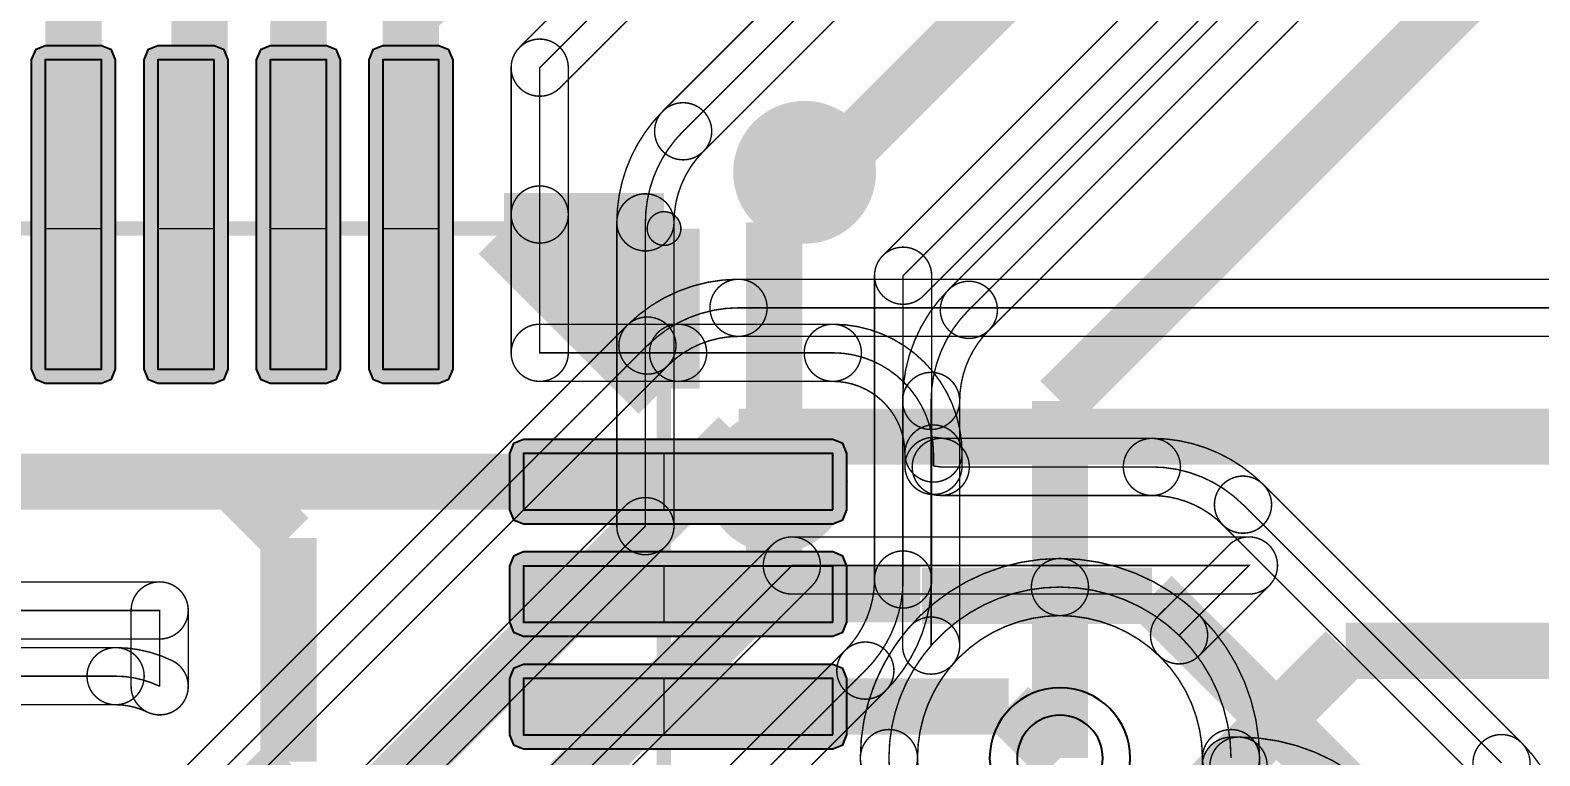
# Model space of a CAD drawing. Header units: millimetres. Extents: x -2.5 to 44.5, y -38.5 to 2.5.
# Drawn here: x 20.21 to 25.58, y -15.61 to -13.03 of the extents above; entities that cross this region are included whole.
import ezdxf

# ---------------------------------------------------------------- set-up
doc = ezdxf.new("R2010")
doc.units = ezdxf.units.MM
for name, color, linetype, true_color in [('Bottom Layer', 7, 'Continuous', 0x0000ff), ('Bottom Paste Mask Layer', 7, 'Continuous', 0x800000), ('Bottom Silkscreen Layer', 7, 'Continuous', 0x808000), ('Bottom Solder Mask Layer', 7, 'Continuous', 0xff00ff), ('Component Marking Layer', 7, 'Continuous', 0x66ffcc), ('Component Shape Layer', 7, 'Continuous', 0x00cccc), ('Document Layer', 7, 'Continuous', 0xffffff), ('Hole Layer', 7, 'Continuous', 0x816200), ('Inner1', 7, 'Continuous', 0xbc8e00), ('Inner2', 7, 'Continuous', 0x70dbfa), ('Multi-Layer', 7, 'Continuous', 0xc0c0c0), ('Pin Soldering Layer', 7, 'Continuous', 0xcc9999), ('Top Layer', 7, 'Continuous', 0xff0000)]:
    doc.layers.add(name, color=color, linetype=linetype, true_color=true_color)

msp = doc.modelspace()

# ---------------------------------------------------------------- hatches: boundary and pattern name
at = {"layer": 'Bottom Layer'}
for points in [[(20.46808991617984, -13.137995935991873), (20.268089916179836, -13.137995935991873), (20.268089916179836, -14.237995935991874), (20.46808991617984, -14.237995935991874)], [(20.868140716281435, -13.137995935991873), (20.668140716281435, -13.137995935991873), (20.668140716281435, -14.237995935991874), (20.868140716281435, -14.237995935991874)], [(21.268191516383034, -13.137995935991873), (21.06819151638303, -13.137995935991873), (21.06819151638303, -14.237995935991874), (21.268191516383034, -14.237995935991874)], [(21.667988315976636, -13.137995935991873), (21.467988315976633, -13.137995935991873), (21.467988315976633, -14.237995935991874), (21.667988315976636, -14.237995935991874)], [(23.06820421640844, -14.737957835915676), (23.068204216408443, -14.537957835915675), (21.96820421640844, -14.537957835915673), (21.968204216408438, -14.737957835915674)], [(23.068204216408436, -15.138008636017275), (23.068204216408436, -14.938008636017274), (21.968204216408434, -14.938008636017273), (21.968204216408434, -15.138008636017274)], [(23.068204216408436, -15.538059436118877), (23.068204216408436, -15.338059436118876), (21.968204216408434, -15.338059436118874), (21.968204216408434, -15.538059436118875)]]:
    msp.add_hatch(color=256, dxfattribs=at).paths.add_polyline_path(points)
at = {"layer": 'Bottom Paste Mask Layer'}
for points in [[(20.268089916179832, -14.238084836169675), (20.268089916179832, -13.138059436118875), (20.46808991617984, -13.138059436118875), (20.46808991617984, -14.238084836169675)], [(20.66814071628144, -14.238084836169675), (20.66814071628144, -13.138059436118875), (20.868140716281435, -13.138059436118875), (20.868140716281435, -14.238084836169675)], [(21.068191516383035, -14.238084836169675), (21.068191516383035, -13.138059436118875), (21.268191516383038, -13.138059436118875), (21.268191516383038, -14.238084836169675)], [(21.467988315976637, -14.238084836169675), (21.467988315976637, -13.138059436118875), (21.667988315976636, -13.138059436118875), (21.667988315976636, -14.238084836169675)], [(23.068140716281437, -14.537957835915673), (23.068140716281437, -14.737957835915674), (21.96814071628144, -14.737957835915674), (21.96814071628144, -14.537957835915673)], [(23.068140716281437, -14.938008636017274), (23.068140716281437, -15.138008636017274), (21.96814071628144, -15.138008636017274), (21.96814071628144, -14.938008636017274)], [(23.068140716281437, -15.338059436118876), (23.068140716281437, -15.538059436118873), (21.96814071628144, -15.538059436118873), (21.96814071628144, -15.338059436118876)]]:
    msp.add_hatch(color=256, dxfattribs=at).paths.add_polyline_path(points)
at = {"layer": 'Bottom Solder Mask Layer'}
for points in [[(20.46808991617984, -13.087983235966473), (20.268089916179836, -13.087983235966473), (20.232725596846425, -13.102631616658464), (20.218077216154438, -13.137995935991873), (20.218077216154438, -14.237995935991874), (20.232725596846425, -14.273360255325283), (20.268089916179836, -14.288008636017274), (20.46808991617984, -14.288008636017274), (20.50345423551325, -14.273360255325283), (20.518102616205237, -14.237995935991874), (20.518102616205237, -13.137995935991873), (20.50345423551325, -13.102631616658464)], [(20.868140716281435, -13.087983235966473), (20.668140716281435, -13.087983235966473), (20.632776396948024, -13.102631616658464), (20.618128016256033, -13.137995935991873), (20.618128016256033, -14.237995935991874), (20.632776396948024, -14.273360255325283), (20.668140716281435, -14.288008636017274), (20.868140716281435, -14.288008636017274), (20.903505035614845, -14.273360255325283), (20.918153416306836, -14.237995935991874), (20.918153416306836, -13.137995935991873), (20.903505035614845, -13.102631616658464)], [(21.268191516383034, -13.087983235966473), (21.06819151638303, -13.087983235966473), (21.03282719704962, -13.102631616658464), (21.018178816357633, -13.137995935991873), (21.018178816357633, -14.237995935991874), (21.03282719704962, -14.273360255325283), (21.06819151638303, -14.288008636017274), (21.268191516383034, -14.288008636017274), (21.303555835716445, -14.273360255325283), (21.318204216408432, -14.237995935991874), (21.318204216408432, -13.137995935991873), (21.303555835716445, -13.102631616658464)], [(21.667988315976636, -13.087983235966473), (21.467988315976633, -13.087983235966473), (21.432623996643223, -13.102631616658464), (21.417975615951235, -13.137995935991873), (21.417975615951235, -14.237995935991874), (21.432623996643223, -14.273360255325283), (21.467988315976633, -14.288008636017274), (21.667988315976636, -14.288008636017274), (21.703352635310047, -14.273360255325283), (21.718001016002034, -14.237995935991874), (21.718001016002034, -13.137995935991873), (21.703352635310047, -13.102631616658464)], [(23.118216916433838, -14.737957835915676), (23.11821691643384, -14.537957835915675), (23.103568535741854, -14.502593516582266), (23.068204216408443, -14.487945135890275), (21.96820421640844, -14.487945135890273), (21.93283989707503, -14.502593516582264), (21.91819151638304, -14.537957835915673), (21.918191516383036, -14.737957835915674), (21.932839897075027, -14.773322155249083), (21.968204216408438, -14.787970535941074), (23.06820421640844, -14.787970535941076), (23.10356853574185, -14.773322155249085)], [(23.118216916433834, -15.138008636017275), (23.118216916433834, -14.938008636017274), (23.103568535741847, -14.902644316683865), (23.068204216408436, -14.887995935991874), (21.968204216408434, -14.887995935991873), (21.932839897075024, -14.902644316683864), (21.918191516383033, -14.938008636017273), (21.918191516383033, -15.138008636017274), (21.932839897075024, -15.173372955350683), (21.968204216408434, -15.188021336042674), (23.068204216408436, -15.188021336042675), (23.103568535741847, -15.173372955350684)], [(23.118216916433834, -15.538059436118877), (23.118216916433834, -15.338059436118876), (23.103568535741847, -15.302695116785467), (23.068204216408436, -15.288046736093476), (21.968204216408434, -15.288046736093474), (21.932839897075024, -15.302695116785465), (21.918191516383033, -15.338059436118874), (21.918191516383033, -15.538059436118875), (21.932839897075024, -15.573423755452284), (21.968204216408434, -15.588072136144275), (23.068204216408436, -15.588072136144277), (23.103568535741847, -15.573423755452286)]]:
    msp.add_hatch(color=256, dxfattribs=at).paths.add_polyline_path(points)
at = {"layer": 'Component Marking Layer'}
msp.add_hatch(color=256, dxfattribs=at).paths.add_polyline_path([(22.408196596393196, -13.738034036068074, 1), (22.52813563627128, -13.738034036068074, 1)])
at = {"layer": 'Pin Soldering Layer'}
for points in [[(20.46808991617984, -14.238034036068074), (20.46808991617984, -13.738008636017273), (20.268089916179832, -13.738008636017273), (20.268089916179832, -14.238034036068074)], [(20.868089916179834, -14.238034036068074), (20.868089916179834, -13.738008636017273), (20.668089916179838, -13.738008636017273), (20.668089916179838, -14.238034036068074)], [(21.268089916179836, -14.238034036068074), (21.268089916179836, -13.738008636017273), (21.068089916179837, -13.738008636017273), (21.068089916179837, -14.238034036068074)], [(21.668089916179834, -14.238034036068074), (21.668089916179834, -13.738008636017273), (21.468089916179835, -13.738008636017273), (21.468089916179835, -14.238034036068074)], [(22.468140716281436, -14.537983235966475), (21.968115316230637, -14.537983235966475), (21.968115316230637, -14.737983235966475), (22.468140716281436, -14.737983235966475)], [(22.468140716281436, -14.937983235966474), (21.968115316230637, -14.937983235966474), (21.968115316230637, -15.137983235966475), (22.468140716281436, -15.137983235966475)], [(22.468140716281436, -15.337983235966474), (21.968115316230637, -15.337983235966474), (21.968115316230637, -15.537983235966474), (22.468140716281436, -15.537983235966474)]]:
    msp.add_hatch(color=256, dxfattribs=at).paths.add_polyline_path(points)

# ---------------------------------------------------------------- linework, layer by layer
at = {"layer": 'Bottom Layer'}
for points, const_width in [([(20.368089916179837, -10.243543307086615), (20.368089916179837, -13.687995935991873)], 0.2), ([(22.098044196088395, -12.446024892049786), (21.56798831597664, -12.976080772161543)], 0.2), ([(20.816189992379982, -12.711877063754137), (20.816189992379982, -13.639946659893328)], 0.2), ([(21.168191516383036, -12.867876555753114), (21.168191516383036, -13.687995935991873)], 0.2), ([(21.56798831597664, -12.976080772161543), (21.56798831597664, -13.687995935991873)], 0.2), ([(20.816189992379982, -13.639946659893328), (20.768140716281437, -13.687995935991873)], 0.2), ([(20.932902253243476, -14.637957835915675), (18.618039116078233, -14.637957835915675)], 0.2), ([(22.51820421640844, -14.637957835915675), (20.932902253243476, -14.637957835915675)], 0.2), ([(20.932902253243476, -14.637957835915675), (21.132902253243476, -14.837957835915676)], 0.2), ([(21.132902253243476, -14.837957835915676), (21.132902253243476, -15.633707445820635)], 0.2), ([(23.37950328083989, -15.038008636017274), (22.51820421640844, -15.038008636017274)], 0.19999999999999998), ([(23.385300884768437, -15.043806239945816), (23.379503280839888, -15.038008636017274)], 0.19999999999999998), ([(24.202966706811537, -15.043806239945816), (23.385300884768437, -15.043806239945816)], 0.19999999999999998), ([(25.12211120988909, -15.96295074302337), (24.202966706811537, -15.043806239945816)], 0.19999999999999998), ([(22.51820421640844, -15.438059436118875), (23.693075946151897, -15.438059436118875)], 0.2), ([(23.693075946151897, -15.438059436118875), (23.876047752095506, -15.621031242062486)], 0.2), ([(21.132902253243476, -15.633707445820635), (20.77004064008128, -15.99656905898283)], 0.2)]:
    msp.add_lwpolyline(points, dxfattribs=dict(at, const_width=const_width))
at = {"layer": 'Bottom Layer', "const_width": 0.005080010160020321}
for points in [[(22.09797122491101, -13.237691062973575, -0.9999999999999999), (21.954286839605132, -13.094006677667698), (22.21597010159455, -12.83232341567828, -0.9999999999999999), (22.35965448690043, -12.976007800984156)], [(22.127729235458478, -13.687995935991871, -0.9999999999999999), (21.924528829057664, -13.687995935991871), (21.924528829057664, -13.165848870320637, -0.9999999999999999), (22.127729235458478, -13.165848870320637)], [(22.127729235458474, -14.179817119634242, -0.9999999999999999), (21.92452882905766, -14.179817119634242), (21.924528829057664, -13.687995935991871, -0.9999999999999999), (22.127729235458478, -13.687995935991871)], [(22.026129032258066, -14.281417322834647, -0.9999999999999999), (22.026129032258066, -14.078216916433835), (22.51820421640844, -14.078216916433835, -0.9999999999999999), (22.51820421640844, -14.281417322834647)], [(22.51820421640844, -14.281417322834647, -0.9999999999999999), (22.51820421640844, -14.078216916433835), (23.068204216408443, -14.078216916433837, -0.9999999999999999), (23.068204216408443, -14.281417322834649)], [(23.068204216408443, -14.078216916433837, -0.41421356237309503), (23.52794513589028, -14.537957835915675, -0.9999999999999999), (23.324744729489467, -14.537957835915675, 0.41421356237309503), (23.068204216408443, -14.281417322834649, -0.9999999999999999)], [(23.52794513589028, -14.582268824757792, -0.9999999999999999), (23.324744729489467, -14.582268824757792), (23.324744729489467, -14.537957835915675, -0.9999999999999999), (23.52794513589028, -14.537957835915675)], [(23.4367328357447, -14.481201061546729, -0.014207936025904913), (23.468269670400566, -14.485351034036864, -0.9999999999999999), (23.4360451790231, -14.685980013291903, 0.014207936025904913), (23.41595702963505, -14.683336587968855, -0.9999999999999999)], [(23.45215742471183, -14.687265726864789, -0.9999999999999999), (23.45215742471183, -14.484065320463976), (24.202966692342834, -14.484065320463976, -0.9999999999999999), (24.202966692342834, -14.687265726864789)], [(24.202966692342834, -14.687265726864789, -0.9999999999999999), (24.202966692342834, -14.484065320463976), (24.202966706811537, -14.484065320463976, -0.9999999999999999), (24.202966706811537, -14.687265726864789)], [(24.202966706811537, -14.484065320463976, -0.198912367379658), (24.598763306684738, -14.648009640072617, -0.9999999999999999), (24.455078921378863, -14.791694025378494, 0.198912367379658), (24.202966706811537, -14.687265726864789, -0.9999999999999999)], [(24.455078997614475, -14.791694101614025, -0.9999999999999999), (24.598763230449126, -14.648009563837084), (24.598763231299515, -14.64800956468747, -0.9999999999999999), (24.455078998464863, -14.791694102464412)], [(24.45507892222925, -14.79169402622888, -0.9999999999999999), (24.598763307535126, -14.648009640923002), (25.517907791731602, -15.567154125119481, -0.9999999999999999), (25.374223406425727, -15.710838510425358)], [(17.095173990347984, -15.53291386420394), (17.095173990347984, -15.47561586883363), (17.50761993284176, -15.063169926339855), (18.151069328441338, -15.063169926339855), (18.151069342138683, -15.063169926339855, 0.11698643976834781), (18.35685147356633, -15.01435381266614, 0.1528294922981072), (18.618039116078233, -15.096098552197107), (18.618039130563993, -15.096098552197107), (20.67476153696204, -15.096098552197107), (20.67476153696204, -15.365877758494612, 0.11371903529703788), (20.51803911607823, -15.329766319532645), (17.41803911607823, -15.329766319532645, 0.288427199643334)], [(18.618039130563993, -15.197698755397512, -0.9999999999999999), (18.618039130563993, -14.9944983489967), (20.67476153696204, -14.9944983489967, -0.9999999999999999), (20.67476153696204, -15.197698755397512)], [(20.573161333761632, -15.096098552197107, -0.9999999999999999), (20.77636174016245, -15.096098552197107), (20.77636174016245, -15.365877758494612, -0.9999999999999999), (20.573161333761632, -15.365877758494612)], [(17.41803911607823, -15.43136652273305, -0.9999999999999999), (17.41803911607823, -15.22816611633224), (20.51803911607823, -15.22816611633224, -0.9999999999999999), (20.51803911607823, -15.43136652273305)], [(20.51803911607823, -15.228166116332238, -0.11371903529703788), (20.719221798205673, -15.274521935141573, -0.9999999999999999), (20.63030127571841, -15.457233581847653, 0.11371903529703788), (20.51803911607823, -15.43136652273305, -0.9999999999999999)], [(25.374223406425727, -15.710838510425358, -0.9999999999999999), (25.517907791731602, -15.567154125119481), (25.517907809762296, -15.567154143150171, -0.9999999999999999), (25.374223424456417, -15.710838528456048)], [(25.517907809762296, -15.567154143150171, -0.198912367379658), (25.68185212937093, -15.96295074302337, -0.9999999999999999), (25.478651722970117, -15.96295074302337, 0.198912367379658), (25.374223424456417, -15.710838528456048, -0.9999999999999999)]]:
    msp.add_lwpolyline(points, format="xyb", close=True, dxfattribs=at)
msp.add_lwpolyline([(25.446065599078665, -15.638996317772419), (24.52692111488219, -14.719851833575941), (24.5269211140318, -14.719851832725555, 0.198912367379658), (24.202966706811537, -14.585665523664384), (24.202966692342834, -14.585665523664384), (23.45215742471183, -14.585665523664384, 0.014207936025904913), (23.426344932689872, -14.582268824757792), (23.426344932689872, -14.537957835915675, 0.41421356237309503), (23.068204216408443, -14.179817119634244), (22.51820421640844, -14.179817119634242), (22.026129032258066, -14.179817119634242), (22.026129032258073, -13.687995935991871), (22.026129032258073, -13.165848870320637), (22.28781229424749, -12.904165608331217)], format="xyb", dxfattribs=at)
at = {"layer": 'Bottom Layer'}
for points in [[(20.46808991617984, -13.137995935991873), (20.268089916179836, -13.137995935991873), (20.268089916179836, -14.237995935991874), (20.46808991617984, -14.237995935991874)], [(20.868140716281435, -13.137995935991873), (20.668140716281435, -13.137995935991873), (20.668140716281435, -14.237995935991874), (20.868140716281435, -14.237995935991874)], [(21.268191516383034, -13.137995935991873), (21.06819151638303, -13.137995935991873), (21.06819151638303, -14.237995935991874), (21.268191516383034, -14.237995935991874)], [(21.667988315976636, -13.137995935991873), (21.467988315976633, -13.137995935991873), (21.467988315976633, -14.237995935991874), (21.667988315976636, -14.237995935991874)], [(23.06820421640844, -14.737957835915676), (23.068204216408443, -14.537957835915675), (21.96820421640844, -14.537957835915673), (21.968204216408438, -14.737957835915674)], [(23.068204216408436, -15.138008636017275), (23.068204216408436, -14.938008636017274), (21.968204216408434, -14.938008636017273), (21.968204216408434, -15.138008636017274)], [(23.068204216408436, -15.538059436118877), (23.068204216408436, -15.338059436118876), (21.968204216408434, -15.338059436118874), (21.968204216408434, -15.538059436118875)]]:
    msp.add_lwpolyline(points, close=True, dxfattribs=at)
at = {"layer": 'Bottom Paste Mask Layer', "const_width": 0.005080010160020321}
for points in [[(20.268089916179832, -14.238084836169675), (20.268089916179832, -13.138059436118875), (20.46808991617984, -13.138059436118875), (20.46808991617984, -14.238084836169675)], [(20.268089916179832, -14.238084836169675), (20.268089916179832, -13.138059436118875), (20.46808991617984, -13.138059436118875), (20.46808991617984, -14.238084836169675)], [(20.66814071628144, -14.238084836169675), (20.66814071628144, -13.138059436118875), (20.868140716281435, -13.138059436118875), (20.868140716281435, -14.238084836169675)], [(20.66814071628144, -14.238084836169675), (20.66814071628144, -13.138059436118875), (20.868140716281435, -13.138059436118875), (20.868140716281435, -14.238084836169675)], [(21.068191516383035, -14.238084836169675), (21.068191516383035, -13.138059436118875), (21.268191516383038, -13.138059436118875), (21.268191516383038, -14.238084836169675)], [(21.068191516383035, -14.238084836169675), (21.068191516383035, -13.138059436118875), (21.268191516383038, -13.138059436118875), (21.268191516383038, -14.238084836169675)], [(21.467988315976637, -14.238084836169675), (21.467988315976637, -13.138059436118875), (21.667988315976636, -13.138059436118875), (21.667988315976636, -14.238084836169675)], [(21.467988315976637, -14.238084836169675), (21.467988315976637, -13.138059436118875), (21.667988315976636, -13.138059436118875), (21.667988315976636, -14.238084836169675)], [(23.068140716281437, -14.537957835915673), (23.068140716281437, -14.737957835915674), (21.96814071628144, -14.737957835915674), (21.96814071628144, -14.537957835915673)], [(23.068140716281437, -14.537957835915673), (23.068140716281437, -14.737957835915674), (21.96814071628144, -14.737957835915674), (21.96814071628144, -14.537957835915673)], [(23.068140716281437, -14.938008636017274), (23.068140716281437, -15.138008636017274), (21.96814071628144, -15.138008636017274), (21.96814071628144, -14.938008636017274)], [(23.068140716281437, -14.938008636017274), (23.068140716281437, -15.138008636017274), (21.96814071628144, -15.138008636017274), (21.96814071628144, -14.938008636017274)], [(23.068140716281437, -15.338059436118876), (23.068140716281437, -15.538059436118873), (21.96814071628144, -15.538059436118873), (21.96814071628144, -15.338059436118876)], [(23.068140716281437, -15.338059436118876), (23.068140716281437, -15.538059436118873), (21.96814071628144, -15.538059436118873), (21.96814071628144, -15.338059436118876)]]:
    msp.add_lwpolyline(points, close=True, dxfattribs=at)
at = {"layer": 'Bottom Silkscreen Layer', "const_width": 0.25400050800101603}
msp.add_lwpolyline([(22.841038862077728, -13.537881635763274, 0.9999999999999999), (23.095039370078744, -13.537881635763274, 0.9999999999999999)], format="xyb", close=True, dxfattribs=at)
msp.add_lwpolyline([(22.841038862077728, -13.537881635763274, 0.9999999999999999), (23.095039370078744, -13.537881635763274, 0.9999999999999999)], format="xyb", close=True, dxfattribs=at)
for points in [[(22.468115316230637, -14.30684277368555), (21.89923037846076, -13.738008636017273)], [(22.468115316230637, -13.738008636017273), (21.89923037846076, -13.738008636017273)], [(22.468115316230637, -14.30684277368555), (21.89923037846076, -13.738008636017273)], [(22.468115316230637, -13.738008636017273), (21.89923037846076, -13.738008636017273)], [(22.2090347980696, -13.738008636017273), (22.2090347980696, -13.834859029718062)], [(22.2090347980696, -13.738008636017273), (22.2090347980696, -13.834859029718062)], [(22.468115316230637, -14.30684277368555), (22.468115316230637, -13.738008636017273)], [(22.468115316230637, -14.30684277368555), (22.468115316230637, -13.738008636017273)], [(22.2090347980696, -13.834859029718062), (22.468115316230637, -14.0939395478791)], [(22.2090347980696, -13.834859029718062), (22.468115316230637, -14.0939395478791)]]:
    msp.add_lwpolyline(points, dxfattribs=at)
at = {"layer": 'Bottom Solder Mask Layer'}
for points in [[(20.46808991617984, -13.087983235966473), (20.268089916179836, -13.087983235966473), (20.232725596846425, -13.102631616658464), (20.218077216154438, -13.137995935991873), (20.218077216154438, -14.237995935991874), (20.232725596846425, -14.273360255325283), (20.268089916179836, -14.288008636017274), (20.46808991617984, -14.288008636017274), (20.50345423551325, -14.273360255325283), (20.518102616205237, -14.237995935991874), (20.518102616205237, -13.137995935991873), (20.50345423551325, -13.102631616658464)], [(20.868140716281435, -13.087983235966473), (20.668140716281435, -13.087983235966473), (20.632776396948024, -13.102631616658464), (20.618128016256033, -13.137995935991873), (20.618128016256033, -14.237995935991874), (20.632776396948024, -14.273360255325283), (20.668140716281435, -14.288008636017274), (20.868140716281435, -14.288008636017274), (20.903505035614845, -14.273360255325283), (20.918153416306836, -14.237995935991874), (20.918153416306836, -13.137995935991873), (20.903505035614845, -13.102631616658464)], [(21.268191516383034, -13.087983235966473), (21.06819151638303, -13.087983235966473), (21.03282719704962, -13.102631616658464), (21.018178816357633, -13.137995935991873), (21.018178816357633, -14.237995935991874), (21.03282719704962, -14.273360255325283), (21.06819151638303, -14.288008636017274), (21.268191516383034, -14.288008636017274), (21.303555835716445, -14.273360255325283), (21.318204216408432, -14.237995935991874), (21.318204216408432, -13.137995935991873), (21.303555835716445, -13.102631616658464)], [(21.667988315976636, -13.087983235966473), (21.467988315976633, -13.087983235966473), (21.432623996643223, -13.102631616658464), (21.417975615951235, -13.137995935991873), (21.417975615951235, -14.237995935991874), (21.432623996643223, -14.273360255325283), (21.467988315976633, -14.288008636017274), (21.667988315976636, -14.288008636017274), (21.703352635310047, -14.273360255325283), (21.718001016002034, -14.237995935991874), (21.718001016002034, -13.137995935991873), (21.703352635310047, -13.102631616658464)], [(23.118216916433838, -14.737957835915676), (23.11821691643384, -14.537957835915675), (23.103568535741854, -14.502593516582266), (23.068204216408443, -14.487945135890275), (21.96820421640844, -14.487945135890273), (21.93283989707503, -14.502593516582264), (21.91819151638304, -14.537957835915673), (21.918191516383036, -14.737957835915674), (21.932839897075027, -14.773322155249083), (21.968204216408438, -14.787970535941074), (23.06820421640844, -14.787970535941076), (23.10356853574185, -14.773322155249085)], [(23.118216916433834, -15.138008636017275), (23.118216916433834, -14.938008636017274), (23.103568535741847, -14.902644316683865), (23.068204216408436, -14.887995935991874), (21.968204216408434, -14.887995935991873), (21.932839897075024, -14.902644316683864), (21.918191516383033, -14.938008636017273), (21.918191516383033, -15.138008636017274), (21.932839897075024, -15.173372955350683), (21.968204216408434, -15.188021336042674), (23.068204216408436, -15.188021336042675), (23.103568535741847, -15.173372955350684)], [(23.118216916433834, -15.538059436118877), (23.118216916433834, -15.338059436118876), (23.103568535741847, -15.302695116785467), (23.068204216408436, -15.288046736093476), (21.968204216408434, -15.288046736093474), (21.932839897075024, -15.302695116785465), (21.918191516383033, -15.338059436118874), (21.918191516383033, -15.538059436118875), (21.932839897075024, -15.573423755452284), (21.968204216408434, -15.588072136144275), (23.068204216408436, -15.588072136144277), (23.103568535741847, -15.573423755452286)]]:
    msp.add_lwpolyline(points, close=True, dxfattribs=at)
at = {"layer": 'Component Marking Layer', "const_width": 0.005080010160020321}
msp.add_lwpolyline([(22.408196596393196, -13.738034036068074, 0.9999999999999999), (22.52813563627128, -13.738034036068074, 0.9999999999999999)], format="xyb", close=True, dxfattribs=at)
at = {"layer": 'Component Shape Layer', "const_width": 0.05080010160020321}
msp.add_lwpolyline([(15.467937515875036, -20.737983235966478), (22.467962915925835, -20.737983235966478), (22.467962915925835, -13.737957835915674), (15.467937515875036, -13.737957835915674)], close=True, dxfattribs=at)
msp.add_lwpolyline([(15.467937515875036, -20.737983235966478), (22.467962915925835, -20.737983235966478), (22.467962915925835, -13.737957835915674), (15.467937515875036, -13.737957835915674)], close=True, dxfattribs=at)
at = {"layer": 'Document Layer', "const_width": 0.25400050800101603}
msp.add_lwpolyline([(22.740962661925327, -14.637957835915675, 0.9999999999999999), (22.994963169926343, -14.637957835915675, 0.9999999999999999)], format="xyb", close=True, dxfattribs=at)
msp.add_lwpolyline([(22.740962661925327, -14.637957835915675, 0.9999999999999999), (22.994963169926343, -14.637957835915675, 0.9999999999999999)], format="xyb", close=True, dxfattribs=at)
at = {"layer": 'Hole Layer'}
msp.add_lwpolyline([(23.723548387096777, -15.621031242062486, 0.9999999999999999), (24.028547117094238, -15.621031242062486, 0.9999999999999999)], format="xyb", close=True, dxfattribs=at)
at = {"layer": 'Inner1', "const_width": 0.005080010160020321}
for points in [[(25.80930679233201, -5.927849163357007), (25.4570971591074, -6.280058796581619), (25.457097154882863, -6.280058800806155, 0.198912367379658), (25.322910845821692, -6.6040132080264184), (25.322910845821696, -10.605253491884085), (22.536091320081276, -13.392073017624508), (22.53609131287118, -13.392073024834605, 0.198912367379658), (22.401905003810008, -13.71602743205487), (22.401905003810008, -14.796261873900853), (21.294879897418483, -15.903286980292382, 0.3945104012347664), (20.727901955803915, -16.510033020066043, 0.09126670357887888), (20.767761355394523, -16.726577417129203, 0.19202216238112899), (20.600901701803405, -17.145034290068583, 0.41421356237309503), (21.209042418084838, -17.753175006350016, 0.41421356237309503), (21.81718313436627, -17.145034290068583, 0.09126670357887888), (21.777323734775653, -16.928489893005423, 0.17451894644814298), (21.942788711859006, -16.551195794732912), (23.18400012580388, -15.309984380788036), (23.18400012731171, -15.309984379280209, 0.198912367379658), (23.318186436372876, -14.98602997205994), (23.318186436372876, -13.90579553021396), (26.105005967047497, -11.118975999539337)], [(24.48418846837694, -15.621031242062486, 0.41421356237309503), (23.876047752095506, -15.012890525781053, 0.41421356237309503), (23.267907035814076, -15.621031242062486, 0.39807469551614943)]]:
    msp.add_lwpolyline(points, format="xyb", dxfattribs=at)
for points in [[(22.607933512734213, -13.463915210277445, -0.9999999999999999), (22.46424912742834, -13.320230824971569), (25.25106865316876, -10.533411299231146, -0.9999999999999999), (25.394753038474636, -10.677095684537024)], [(23.390028629025817, -13.977637722866897, -0.9999999999999999), (23.24634424371994, -13.83395333756102), (26.03316377439456, -11.0471338068864, -0.9999999999999999), (26.176848159700434, -11.190818192192276)], [(22.300304800609606, -13.71602743205487, -0.198912367379658), (22.46424912021824, -13.320230832181666, -0.9999999999999999), (22.607933505524116, -13.463915217487543, 0.198912367379658), (22.503505207010416, -13.71602743205487, -0.9999999999999999)], [(22.607933505524116, -13.463915217487543, -0.9999999999999999), (22.46424912021824, -13.320230832181666), (22.46424912742834, -13.320230824971569, -0.9999999999999999), (22.607933512734213, -13.463915210277445)], [(22.300304800609602, -13.71602743205487, -0.9999999999999999), (22.503505207010416, -13.71602743205487), (22.503505207010416, -14.796261873900853, -0.9999999999999999), (22.300304800609602, -14.796261873900853)], [(23.419786639573285, -14.98602997205994, -0.9999999999999999), (23.21658623317247, -14.98602997205994), (23.21658623317247, -13.90579553021396, -0.9999999999999999), (23.419786639573285, -13.90579553021396)], [(21.36672209007142, -15.975129172945321, -0.9999999999999999), (21.22303770476554, -15.831444787639445), (22.33006281115707, -14.724419681247914, -0.9999999999999999), (22.47374719646295, -14.86810406655379)], [(23.41978663957328, -14.98602997205994, -0.198912367379658), (23.255842319964646, -15.381826571933146, -0.9999999999999999), (23.112157934658768, -15.23814218662727, 0.198912367379658), (23.21658623317247, -14.98602997205994, -0.9999999999999999)], [(23.166306832613667, -15.621031242062486, -0.41421356237309503), (23.876047752095506, -14.911290322580648, -0.9999999999999999), (23.876047752095506, -15.11449072898146, 0.41421356237309503), (23.36950723901448, -15.621031242062486, -0.9999999999999999)], [(23.876047752095506, -14.911290322580648, -0.41421356237309503), (24.585788671577347, -15.621031242062486, -0.9999999999999999), (24.382588265176533, -15.621031242062486, 0.41421356237309503), (23.876047752095506, -15.11449072898146, -0.9999999999999999)], [(22.014630904511943, -16.62303798738585, -0.9999999999999999), (21.87094651920607, -16.479353602079975), (23.112157933150943, -15.238142188135097, -0.9999999999999999), (23.255842318456818, -15.381826573440973)], [(23.255842318456818, -15.381826573440973, -0.9999999999999999), (23.112157933150943, -15.238142188135097), (23.112157934658768, -15.23814218662727, -0.9999999999999999), (23.255842319964646, -15.381826571933146)], [(23.83674302909076, -16.329682998242095, -0.39807469551614943), (23.166306832613667, -15.621031242062486, -0.9999999999999999), (23.36950723901448, -15.621031242062486, 0.39807469551614943), (23.847996058849656, -16.12679442172114, -0.9999999999999999)], [(24.585788671577347, -15.621031242062491, -0.011301488025491338), (24.585063610474556, -15.653104367166609, -0.9999999999999999), (24.382070790682757, -15.643921759997127, 0.011301488025491338), (24.382588265176533, -15.62103124206248, -0.9999999999999999)], [(24.478975896993948, -15.547016653685965, -0.011301488025491338), (24.511049022098078, -15.546291592583186, -0.9999999999999999), (24.511049022098018, -15.749491998983999, 0.011301488025491338), (24.488158504163362, -15.75000947347777, -0.9999999999999999)], [(24.511049022098046, -15.546291592583188, -0.41421356237309503), (25.220789941579888, -16.256032512065026, -0.9999999999999999), (25.017589535179074, -16.256032512065026, 0.41421356237309503), (24.511049022098046, -15.749491998984, -0.9999999999999999)]]:
    msp.add_lwpolyline(points, format="xyb", close=True, dxfattribs=at)
at = {"layer": 'Inner1', "const_width": 0.2}
for points in [[(25.781051562103126, -10.79502159004318), (22.860045720091442, -13.716027432054865)], [(22.860045720091442, -13.716027432054865), (22.860045720091442, -14.986029972059946)], [(22.860045720091442, -14.986029972059946), (21.336042672085348, -16.510033020066043)]]:
    msp.add_lwpolyline(points, dxfattribs=at)
at = {"layer": 'Inner2', "const_width": 0.005080010160020321}
for points in [[(23.623935538744888, -14.098916486273373, -0.9999999999999999), (23.480251153439013, -13.955232100967496), (25.8202562298228, -11.61522702458371, -0.9999999999999999), (25.963940615128678, -11.758911409889587)], [(23.31630683261367, -14.351028702057409, -0.198912367379658), (23.480251152222305, -13.955232102184207, -0.9999999999999999), (23.62393553752818, -14.098916487490083, 0.198912367379658), (23.51950723901448, -14.351028702057409, -0.9999999999999999)], [(23.62393559081103, -14.098916434207199, -0.9999999999999999), (23.48025109893946, -13.955232155467092), (23.480251100156167, -13.955232154250382, -0.9999999999999999), (23.62393559202774, -14.098916432990489)], [(23.316306832613666, -14.351028702057409, -0.9999999999999999), (23.51950723901448, -14.351028702057409), (23.51950723901448, -15.221103479979845, -0.9999999999999999), (23.316306832613666, -15.221103479979845)], [(23.166306832613667, -15.621031242062486, -0.1813657219441121), (23.341366872292063, -15.154288776071292, -0.9999999999999999), (23.494447199336083, -15.2879181838884, 0.1813657219441121), (23.36950723901448, -15.621031242062486, -0.9999999999999999)], [(23.836743029090762, -16.329682998242095, -0.39807469551614943), (23.16630683261367, -15.621031242062486, -0.9999999999999999), (23.36950723901448, -15.621031242062486, 0.39807469551614943), (23.84799605884966, -16.126794421721137, -0.9999999999999999)]]:
    msp.add_lwpolyline(points, format="xyb", close=True, dxfattribs=at)
msp.add_lwpolyline([(25.89209842247574, -11.687069217236647), (23.55209334609195, -14.027074293620435), (23.552093344875242, -14.027074294837146, 0.198912367379658), (23.41790703581407, -14.351028702057409), (23.41790703581407, -15.221103479979845, 0.1813657219441121), (23.267907035814076, -15.621031242062486, 0.39807469551614943), (23.842369543970214, -16.228238709981614, 0.17682191088385363), (23.56484002094747, -16.5395902675371, 0.3868808558342614), (23.01390652781306, -17.145034290068583, 0.13819225165496773), (23.103367692181095, -17.462534925069853, 0.13819225165496773), (23.01390652781306, -17.780035560071124, 0.2523472522007818), (23.28772689092975, -18.288036576073154, 0.2523472522007818), (23.01390652781306, -18.796037592075187, 0.41421356237309503), (23.622047244094492, -19.40417830835662, 0.2523472522007818), (24.130048260096522, -19.13035794523993, 0.2523472522007818), (24.638049276098556, -19.40417830835662, 0.3945104012347664), (25.244795315872214, -18.837200366742056), (25.322910845821692, -18.759084836792578), (25.322910845821696, -20.754187470736458, 0.07390481904307186)], format="xyb", dxfattribs=at)
at = {"layer": 'Inner2', "const_width": 0.2}
for points in [[(26.21605283210567, -12.011023622047245), (23.876047752095506, -14.351028702057405)], [(23.876047752095506, -14.351028702057405), (23.876047752095506, -15.621031242062486)]]:
    msp.add_lwpolyline(points, dxfattribs=at)
at = {"layer": 'Multi-Layer'}
msp.add_lwpolyline([(23.626047752095506, -15.621031242062486, 0.9999999999999999), (24.12604775209551, -15.621031242062486, 0.9999999999999999)], format="xyb", close=True, dxfattribs=at)
at = {"layer": 'Pin Soldering Layer', "const_width": 0.005080010160020321}
for points in [[(20.46808991617984, -14.238034036068074), (20.46808991617984, -13.738008636017273), (20.268089916179832, -13.738008636017273), (20.268089916179832, -14.238034036068074)], [(20.46808991617984, -14.238034036068074), (20.46808991617984, -13.738008636017273), (20.268089916179832, -13.738008636017273), (20.268089916179832, -14.238034036068074)], [(20.868089916179834, -14.238034036068074), (20.868089916179834, -13.738008636017273), (20.668089916179838, -13.738008636017273), (20.668089916179838, -14.238034036068074)], [(20.868089916179834, -14.238034036068074), (20.868089916179834, -13.738008636017273), (20.668089916179838, -13.738008636017273), (20.668089916179838, -14.238034036068074)], [(21.268089916179836, -14.238034036068074), (21.268089916179836, -13.738008636017273), (21.068089916179837, -13.738008636017273), (21.068089916179837, -14.238034036068074)], [(21.268089916179836, -14.238034036068074), (21.268089916179836, -13.738008636017273), (21.068089916179837, -13.738008636017273), (21.068089916179837, -14.238034036068074)], [(21.668089916179834, -14.238034036068074), (21.668089916179834, -13.738008636017273), (21.468089916179835, -13.738008636017273), (21.468089916179835, -14.238034036068074)], [(21.668089916179834, -14.238034036068074), (21.668089916179834, -13.738008636017273), (21.468089916179835, -13.738008636017273), (21.468089916179835, -14.238034036068074)], [(22.468140716281436, -14.537983235966475), (21.968115316230637, -14.537983235966475), (21.968115316230637, -14.737983235966475), (22.468140716281436, -14.737983235966475)], [(22.468140716281436, -14.537983235966475), (21.968115316230637, -14.537983235966475), (21.968115316230637, -14.737983235966475), (22.468140716281436, -14.737983235966475)], [(22.468140716281436, -14.937983235966474), (21.968115316230637, -14.937983235966474), (21.968115316230637, -15.137983235966475), (22.468140716281436, -15.137983235966475)], [(22.468140716281436, -14.937983235966474), (21.968115316230637, -14.937983235966474), (21.968115316230637, -15.137983235966475), (22.468140716281436, -15.137983235966475)], [(22.468140716281436, -15.337983235966474), (21.968115316230637, -15.337983235966474), (21.968115316230637, -15.537983235966474), (22.468140716281436, -15.537983235966474)], [(22.468140716281436, -15.337983235966474), (21.968115316230637, -15.337983235966474), (21.968115316230637, -15.537983235966474), (22.468140716281436, -15.537983235966474)]]:
    msp.add_lwpolyline(points, close=True, dxfattribs=at)
at = {"layer": 'Top Layer', "const_width": 0.005080010160020321}
for points in [[(22.337248866217728, -14.082232356184713, -0.198912367379658), (22.733045466090932, -13.918288036576074, -0.9999999999999999), (22.733045466090932, -14.121488442976887, 0.198912367379658), (22.480933251523606, -14.22591674149059, -0.9999999999999999)], [(22.73304546184388, -14.121488442976887, -0.9999999999999999), (22.733045470337984, -13.918288036576074), (22.73304551351291, -13.918288036576076, -0.9999999999999999), (22.733045505018804, -14.121488442976888)], [(22.733045509265857, -14.121488442976888, -0.9999999999999999), (22.733045509265857, -13.918288036576076), (26.099284479946064, -13.918288036576076, -0.9999999999999999), (26.099284479946064, -14.121488442976888)], [(20.575929442995317, -16.13092055001888, -0.9999999999999999), (20.432245057689443, -15.987236164713003), (22.33724886538342, -14.082232357019022, -0.9999999999999999), (22.480933250689294, -14.225916742324898)], [(22.48093317298464, -14.225916820029475, -0.9999999999999999), (22.337248943088074, -14.082232279314447), (22.33724894392239, -14.082232278480136, -0.9999999999999999), (22.480933173818944, -14.225916819195167)], [(21.844310629328636, -16.15835699256662, -0.9999999999999999), (21.700626244022757, -16.014672607260742), (22.850971371597087, -14.864327479686407, -0.9999999999999999), (22.994655756902965, -15.008011864992286)], [(22.922813564250028, -15.037769875539752, -0.9999999999999999), (22.922813564250028, -14.834569469138941), (24.54800177738066, -14.834569469138941, -0.9999999999999999), (24.54800177738066, -15.037769875539752)], [(24.371408164900807, -15.256447670125077, -0.9999999999999999), (24.22772377959493, -15.1127632848192), (24.47615958472772, -14.864327479686407, -0.9999999999999999), (24.6198439700336, -15.008011864992286)], [(23.166306832613667, -15.621031242062486, -0.41421356237309503), (23.876047752095506, -14.911290322580648, -0.9999999999999999), (23.876047752095506, -15.11449072898146, 0.41421356237309503), (23.36950723901448, -15.621031242062486, -0.9999999999999999)], [(23.876047752095506, -14.911290322580648, -0.19501433049028372), (24.37032186159148, -15.111693164290083, -0.9999999999999999), (24.228810082904257, -15.257517790654195, 0.19501433049028372), (23.876047752095506, -15.11449072898146, -0.9999999999999999)], [(23.366709674323104, -16.115305351558465, -0.19501433049028372), (23.166306832613667, -15.621031242062486, -0.9999999999999999), (23.36950723901448, -15.621031242062486, 0.19501433049028372), (23.512534300687214, -15.973793572871239, -0.9999999999999999)]]:
    msp.add_lwpolyline(points, format="xyb", close=True, dxfattribs=at)
for points in [[(26.099284479946064, -14.019888239776481), (22.733045509265857, -14.019888239776481), (22.733045466090932, -14.01988823977648, 0.198912367379658), (22.40909105887067, -14.15407454883765), (22.409091058036356, -14.15407454967196), (20.50408725034238, -16.05907835736594)], [(21.772468436675698, -16.08651479991368), (22.922813564250028, -14.936169672339346), (24.54800177738066, -14.936169672339346), (24.29956597224787, -15.184605477472138, 0.19501433049028372), (23.876047752095506, -15.012890525781053, 0.41421356237309503), (23.267907035814076, -15.621031242062486, 0.19501433049028372)]]:
    msp.add_lwpolyline(points, format="xyb", dxfattribs=at)
at = {"layer": 'Top Layer', "const_width": 0.2}
for points in [[(20.828041656083315, -16.383032766065533), (22.733045466090932, -14.478028956057912)], [(26.28905257810516, -14.478028956057914), (22.733045466090935, -14.478028956057914)], [(23.622047244094492, -16.510033020066043), (24.892049784099573, -15.240030480060963)], [(24.892049784099573, -15.240030480060963), (28.06705613411227, -15.240030480060963)]]:
    msp.add_lwpolyline(points, dxfattribs=at)

doc.saveas('drawing.dxf')
